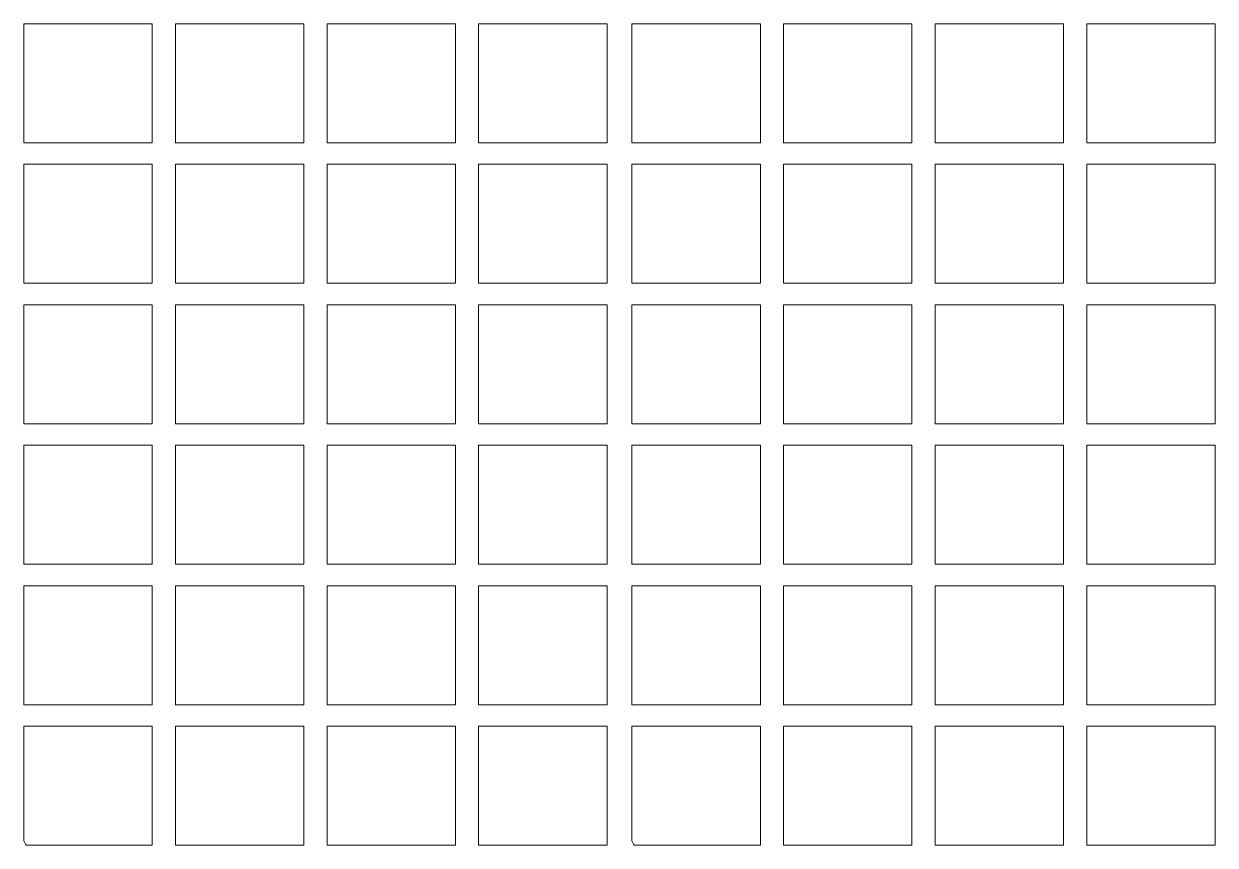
# Model space of a CAD drawing. Header units: millimetres. Extents: x -603 to 15, y -248 to 268.
# Drawn here: x -284.8 to -195.7, y 78.1 to 139.6 of the extents above; entities that cross this region are included whole.
import ezdxf

# ---------------------------------------------------------------- set-up
doc = ezdxf.new("R2010")
doc.units = ezdxf.units.MM
doc.header["$MEASUREMENT"] = 0
doc.layers.add('Camada 1', color=7, linetype='Continuous')

msp = doc.modelspace()

# ---------------------------------------------------------------- linework, layer by layer
at = {"layer": 'Camada 1', "color": 2, "lineweight": 9}
for points, knots in [([(-275.2348, 139.5641), (-275.2348, 139.5641), (-284.8438, 139.5641), (-284.8438, 139.5641), (-284.8438, 139.5641), (-284.8438, 139.5641), (-284.8438, 130.6679), (-284.8438, 130.6679), (-284.8438, 130.6679), (-284.8438, 130.6679), (-275.2348, 130.6679), (-275.2348, 130.6679), (-275.2348, 130.6679), (-275.2348, 130.6679), (-275.2348, 139.5641), (-275.2348, 139.5641)], [0, 0, 0, 0, 0.2, 0.2, 0.2, 0.2, 0.4, 0.4, 0.4, 0.4, 0.6, 0.6, 0.6, 0.6, 1, 1, 1, 1]), ([(-263.894, 139.5641), (-263.894, 139.5641), (-273.503, 139.5641), (-273.503, 139.5641), (-273.503, 139.5641), (-273.503, 139.5641), (-273.503, 130.6679), (-273.503, 130.6679), (-273.503, 130.6679), (-273.503, 130.6679), (-263.894, 130.6679), (-263.894, 130.6679), (-263.894, 130.6679), (-263.894, 130.6679), (-263.894, 139.5641), (-263.894, 139.5641)], [0, 0, 0, 0, 0.2, 0.2, 0.2, 0.2, 0.4, 0.4, 0.4, 0.4, 0.6, 0.6, 0.6, 0.6, 1, 1, 1, 1]), ([(-252.5532, 139.5641), (-252.5532, 139.5641), (-262.1622, 139.5641), (-262.1622, 139.5641), (-262.1622, 139.5641), (-262.1622, 139.5641), (-262.1622, 130.6679), (-262.1622, 130.6679), (-262.1622, 130.6679), (-262.1622, 130.6679), (-252.5532, 130.6679), (-252.5532, 130.6679), (-252.5532, 130.6679), (-252.5532, 130.6679), (-252.5532, 139.5641), (-252.5532, 139.5641)], [0, 0, 0, 0, 0.2, 0.2, 0.2, 0.2, 0.4, 0.4, 0.4, 0.4, 0.6, 0.6, 0.6, 0.6, 1, 1, 1, 1]), ([(-241.2124, 139.5641), (-241.2124, 139.5641), (-250.8214, 139.5641), (-250.8214, 139.5641), (-250.8214, 139.5641), (-250.8214, 139.5641), (-250.8214, 130.6679), (-250.8214, 130.6679), (-250.8214, 130.6679), (-250.8214, 130.6679), (-241.2124, 130.6679), (-241.2124, 130.6679), (-241.2124, 130.6679), (-241.2124, 130.6679), (-241.2124, 139.5641), (-241.2124, 139.5641)], [0, 0, 0, 0, 0.2, 0.2, 0.2, 0.2, 0.4, 0.4, 0.4, 0.4, 0.6, 0.6, 0.6, 0.6, 1, 1, 1, 1]), ([(-229.7515, 139.5641), (-229.7515, 139.5641), (-239.3605, 139.5641), (-239.3605, 139.5641), (-239.3605, 139.5641), (-239.3605, 139.5641), (-239.3605, 130.6679), (-239.3605, 130.6679), (-239.3605, 130.6679), (-239.3605, 130.6679), (-229.7515, 130.6679), (-229.7515, 130.6679), (-229.7515, 130.6679), (-229.7515, 130.6679), (-229.7515, 139.5641), (-229.7515, 139.5641)], [0, 0, 0, 0, 0.2, 0.2, 0.2, 0.2, 0.4, 0.4, 0.4, 0.4, 0.6, 0.6, 0.6, 0.6, 1, 1, 1, 1]), ([(-218.4107, 139.5641), (-218.4107, 139.5641), (-228.0197, 139.5641), (-228.0197, 139.5641), (-228.0197, 139.5641), (-228.0197, 139.5641), (-228.0197, 130.6679), (-228.0197, 130.6679), (-228.0197, 130.6679), (-228.0197, 130.6679), (-218.4107, 130.6679), (-218.4107, 130.6679), (-218.4107, 130.6679), (-218.4107, 130.6679), (-218.4107, 139.5641), (-218.4107, 139.5641)], [0, 0, 0, 0, 0.2, 0.2, 0.2, 0.2, 0.4, 0.4, 0.4, 0.4, 0.6, 0.6, 0.6, 0.6, 1, 1, 1, 1]), ([(-207.0699, 139.5641), (-207.0699, 139.5641), (-216.6789, 139.5641), (-216.6789, 139.5641), (-216.6789, 139.5641), (-216.6789, 139.5641), (-216.6789, 130.6679), (-216.6789, 130.6679), (-216.6789, 130.6679), (-216.6789, 130.6679), (-207.0699, 130.6679), (-207.0699, 130.6679), (-207.0699, 130.6679), (-207.0699, 130.6679), (-207.0699, 139.5641), (-207.0699, 139.5641)], [0, 0, 0, 0, 0.2, 0.2, 0.2, 0.2, 0.4, 0.4, 0.4, 0.4, 0.6, 0.6, 0.6, 0.6, 1, 1, 1, 1]), ([(-195.7291, 139.5641), (-195.7291, 139.5641), (-205.3381, 139.5641), (-205.3381, 139.5641), (-205.3381, 139.5641), (-205.3381, 139.5641), (-205.3381, 130.6679), (-205.3381, 130.6679), (-205.3381, 130.6679), (-205.3381, 130.6679), (-195.7291, 130.6679), (-195.7291, 130.6679), (-195.7291, 130.6679), (-195.7291, 130.6679), (-195.7291, 139.5641), (-195.7291, 139.5641)], [0, 0, 0, 0, 0.2, 0.2, 0.2, 0.2, 0.4, 0.4, 0.4, 0.4, 0.6, 0.6, 0.6, 0.6, 1, 1, 1, 1]), ([(-275.2348, 129.0504), (-275.2348, 129.0504), (-284.8438, 129.0504), (-284.8438, 129.0504), (-284.8438, 129.0504), (-284.8438, 129.0504), (-284.8438, 120.1541), (-284.8438, 120.1541), (-284.8438, 120.1541), (-284.8438, 120.1541), (-275.2348, 120.1541), (-275.2348, 120.1541), (-275.2348, 120.1541), (-275.2348, 120.1541), (-275.2348, 129.0504), (-275.2348, 129.0504)], [0, 0, 0, 0, 0.2, 0.2, 0.2, 0.2, 0.4, 0.4, 0.4, 0.4, 0.6, 0.6, 0.6, 0.6, 1, 1, 1, 1]), ([(-263.894, 129.0504), (-263.894, 129.0504), (-273.503, 129.0504), (-273.503, 129.0504), (-273.503, 129.0504), (-273.503, 129.0504), (-273.503, 120.1541), (-273.503, 120.1541), (-273.503, 120.1541), (-273.503, 120.1541), (-263.894, 120.1541), (-263.894, 120.1541), (-263.894, 120.1541), (-263.894, 120.1541), (-263.894, 129.0504), (-263.894, 129.0504)], [0, 0, 0, 0, 0.2, 0.2, 0.2, 0.2, 0.4, 0.4, 0.4, 0.4, 0.6, 0.6, 0.6, 0.6, 1, 1, 1, 1]), ([(-252.5532, 129.0504), (-252.5532, 129.0504), (-262.1622, 129.0504), (-262.1622, 129.0504), (-262.1622, 129.0504), (-262.1622, 129.0504), (-262.1622, 120.1541), (-262.1622, 120.1541), (-262.1622, 120.1541), (-262.1622, 120.1541), (-252.5532, 120.1541), (-252.5532, 120.1541), (-252.5532, 120.1541), (-252.5532, 120.1541), (-252.5532, 129.0504), (-252.5532, 129.0504)], [0, 0, 0, 0, 0.2, 0.2, 0.2, 0.2, 0.4, 0.4, 0.4, 0.4, 0.6, 0.6, 0.6, 0.6, 1, 1, 1, 1]), ([(-241.2124, 129.0504), (-241.2124, 129.0504), (-250.8214, 129.0504), (-250.8214, 129.0504), (-250.8214, 129.0504), (-250.8214, 129.0504), (-250.8214, 120.1541), (-250.8214, 120.1541), (-250.8214, 120.1541), (-250.8214, 120.1541), (-241.2124, 120.1541), (-241.2124, 120.1541), (-241.2124, 120.1541), (-241.2124, 120.1541), (-241.2124, 129.0504), (-241.2124, 129.0504)], [0, 0, 0, 0, 0.2, 0.2, 0.2, 0.2, 0.4, 0.4, 0.4, 0.4, 0.6, 0.6, 0.6, 0.6, 1, 1, 1, 1]), ([(-229.7515, 129.0504), (-229.7515, 129.0504), (-239.3605, 129.0504), (-239.3605, 129.0504), (-239.3605, 129.0504), (-239.3605, 129.0504), (-239.3605, 120.1541), (-239.3605, 120.1541), (-239.3605, 120.1541), (-239.3605, 120.1541), (-229.7515, 120.1541), (-229.7515, 120.1541), (-229.7515, 120.1541), (-229.7515, 120.1541), (-229.7515, 129.0504), (-229.7515, 129.0504)], [0, 0, 0, 0, 0.2, 0.2, 0.2, 0.2, 0.4, 0.4, 0.4, 0.4, 0.6, 0.6, 0.6, 0.6, 1, 1, 1, 1]), ([(-218.4107, 129.0504), (-218.4107, 129.0504), (-228.0197, 129.0504), (-228.0197, 129.0504), (-228.0197, 129.0504), (-228.0197, 129.0504), (-228.0197, 120.1541), (-228.0197, 120.1541), (-228.0197, 120.1541), (-228.0197, 120.1541), (-218.4107, 120.1541), (-218.4107, 120.1541), (-218.4107, 120.1541), (-218.4107, 120.1541), (-218.4107, 129.0504), (-218.4107, 129.0504)], [0, 0, 0, 0, 0.2, 0.2, 0.2, 0.2, 0.4, 0.4, 0.4, 0.4, 0.6, 0.6, 0.6, 0.6, 1, 1, 1, 1]), ([(-207.0699, 129.0504), (-207.0699, 129.0504), (-216.6789, 129.0504), (-216.6789, 129.0504), (-216.6789, 129.0504), (-216.6789, 129.0504), (-216.6789, 120.1541), (-216.6789, 120.1541), (-216.6789, 120.1541), (-216.6789, 120.1541), (-207.0699, 120.1541), (-207.0699, 120.1541), (-207.0699, 120.1541), (-207.0699, 120.1541), (-207.0699, 129.0504), (-207.0699, 129.0504)], [0, 0, 0, 0, 0.2, 0.2, 0.2, 0.2, 0.4, 0.4, 0.4, 0.4, 0.6, 0.6, 0.6, 0.6, 1, 1, 1, 1]), ([(-195.7291, 129.0504), (-195.7291, 129.0504), (-205.3381, 129.0504), (-205.3381, 129.0504), (-205.3381, 129.0504), (-205.3381, 129.0504), (-205.3381, 120.1541), (-205.3381, 120.1541), (-205.3381, 120.1541), (-205.3381, 120.1541), (-195.7291, 120.1541), (-195.7291, 120.1541), (-195.7291, 120.1541), (-195.7291, 120.1541), (-195.7291, 129.0504), (-195.7291, 129.0504)], [0, 0, 0, 0, 0.2, 0.2, 0.2, 0.2, 0.4, 0.4, 0.4, 0.4, 0.6, 0.6, 0.6, 0.6, 1, 1, 1, 1]), ([(-275.2348, 118.5366), (-275.2348, 118.5366), (-284.8438, 118.5366), (-284.8438, 118.5366), (-284.8438, 118.5366), (-284.8438, 118.5366), (-284.8438, 109.6404), (-284.8438, 109.6404), (-284.8438, 109.6404), (-284.8438, 109.6404), (-275.2348, 109.6404), (-275.2348, 109.6404), (-275.2348, 109.6404), (-275.2348, 109.6404), (-275.2348, 118.5366), (-275.2348, 118.5366)], [0, 0, 0, 0, 0.2, 0.2, 0.2, 0.2, 0.4, 0.4, 0.4, 0.4, 0.6, 0.6, 0.6, 0.6, 1, 1, 1, 1]), ([(-263.894, 118.5366), (-263.894, 118.5366), (-273.503, 118.5366), (-273.503, 118.5366), (-273.503, 118.5366), (-273.503, 118.5366), (-273.503, 109.6404), (-273.503, 109.6404), (-273.503, 109.6404), (-273.503, 109.6404), (-263.894, 109.6404), (-263.894, 109.6404), (-263.894, 109.6404), (-263.894, 109.6404), (-263.894, 118.5366), (-263.894, 118.5366)], [0, 0, 0, 0, 0.2, 0.2, 0.2, 0.2, 0.4, 0.4, 0.4, 0.4, 0.6, 0.6, 0.6, 0.6, 1, 1, 1, 1]), ([(-252.5532, 118.5366), (-252.5532, 118.5366), (-262.1622, 118.5366), (-262.1622, 118.5366), (-262.1622, 118.5366), (-262.1622, 118.5366), (-262.1622, 109.6404), (-262.1622, 109.6404), (-262.1622, 109.6404), (-262.1622, 109.6404), (-252.5532, 109.6404), (-252.5532, 109.6404), (-252.5532, 109.6404), (-252.5532, 109.6404), (-252.5532, 118.5366), (-252.5532, 118.5366)], [0, 0, 0, 0, 0.2, 0.2, 0.2, 0.2, 0.4, 0.4, 0.4, 0.4, 0.6, 0.6, 0.6, 0.6, 1, 1, 1, 1]), ([(-241.2124, 118.5366), (-241.2124, 118.5366), (-250.8214, 118.5366), (-250.8214, 118.5366), (-250.8214, 118.5366), (-250.8214, 118.5366), (-250.8214, 109.6404), (-250.8214, 109.6404), (-250.8214, 109.6404), (-250.8214, 109.6404), (-241.2124, 109.6404), (-241.2124, 109.6404), (-241.2124, 109.6404), (-241.2124, 109.6404), (-241.2124, 118.5366), (-241.2124, 118.5366)], [0, 0, 0, 0, 0.2, 0.2, 0.2, 0.2, 0.4, 0.4, 0.4, 0.4, 0.6, 0.6, 0.6, 0.6, 1, 1, 1, 1]), ([(-229.7515, 118.5366), (-229.7515, 118.5366), (-239.3605, 118.5366), (-239.3605, 118.5366), (-239.3605, 118.5366), (-239.3605, 118.5366), (-239.3605, 109.6404), (-239.3605, 109.6404), (-239.3605, 109.6404), (-239.3605, 109.6404), (-229.7515, 109.6404), (-229.7515, 109.6404), (-229.7515, 109.6404), (-229.7515, 109.6404), (-229.7515, 118.5366), (-229.7515, 118.5366)], [0, 0, 0, 0, 0.2, 0.2, 0.2, 0.2, 0.4, 0.4, 0.4, 0.4, 0.6, 0.6, 0.6, 0.6, 1, 1, 1, 1]), ([(-218.4107, 118.5366), (-218.4107, 118.5366), (-228.0197, 118.5366), (-228.0197, 118.5366), (-228.0197, 118.5366), (-228.0197, 118.5366), (-228.0197, 109.6404), (-228.0197, 109.6404), (-228.0197, 109.6404), (-228.0197, 109.6404), (-218.4107, 109.6404), (-218.4107, 109.6404), (-218.4107, 109.6404), (-218.4107, 109.6404), (-218.4107, 118.5366), (-218.4107, 118.5366)], [0, 0, 0, 0, 0.2, 0.2, 0.2, 0.2, 0.4, 0.4, 0.4, 0.4, 0.6, 0.6, 0.6, 0.6, 1, 1, 1, 1]), ([(-207.0699, 118.5366), (-207.0699, 118.5366), (-216.6789, 118.5366), (-216.6789, 118.5366), (-216.6789, 118.5366), (-216.6789, 118.5366), (-216.6789, 109.6404), (-216.6789, 109.6404), (-216.6789, 109.6404), (-216.6789, 109.6404), (-207.0699, 109.6404), (-207.0699, 109.6404), (-207.0699, 109.6404), (-207.0699, 109.6404), (-207.0699, 118.5366), (-207.0699, 118.5366)], [0, 0, 0, 0, 0.2, 0.2, 0.2, 0.2, 0.4, 0.4, 0.4, 0.4, 0.6, 0.6, 0.6, 0.6, 1, 1, 1, 1]), ([(-195.7291, 118.5366), (-195.7291, 118.5366), (-205.3381, 118.5366), (-205.3381, 118.5366), (-205.3381, 118.5366), (-205.3381, 118.5366), (-205.3381, 109.6404), (-205.3381, 109.6404), (-205.3381, 109.6404), (-205.3381, 109.6404), (-195.7291, 109.6404), (-195.7291, 109.6404), (-195.7291, 109.6404), (-195.7291, 109.6404), (-195.7291, 118.5366), (-195.7291, 118.5366)], [0, 0, 0, 0, 0.2, 0.2, 0.2, 0.2, 0.4, 0.4, 0.4, 0.4, 0.6, 0.6, 0.6, 0.6, 1, 1, 1, 1]), ([(-275.2348, 108.0229), (-275.2348, 108.0229), (-284.8438, 108.0229), (-284.8438, 108.0229), (-284.8438, 108.0229), (-284.8438, 108.0229), (-284.8438, 99.1266), (-284.8438, 99.1266), (-284.8438, 99.1266), (-284.8438, 99.1266), (-275.2348, 99.1266), (-275.2348, 99.1266), (-275.2348, 99.1266), (-275.2348, 99.1266), (-275.2348, 108.0229), (-275.2348, 108.0229)], [0, 0, 0, 0, 0.2, 0.2, 0.2, 0.2, 0.4, 0.4, 0.4, 0.4, 0.6, 0.6, 0.6, 0.6, 1, 1, 1, 1]), ([(-263.894, 108.0229), (-263.894, 108.0229), (-273.503, 108.0229), (-273.503, 108.0229), (-273.503, 108.0229), (-273.503, 108.0229), (-273.503, 99.1266), (-273.503, 99.1266), (-273.503, 99.1266), (-273.503, 99.1266), (-263.894, 99.1266), (-263.894, 99.1266), (-263.894, 99.1266), (-263.894, 99.1266), (-263.894, 108.0229), (-263.894, 108.0229)], [0, 0, 0, 0, 0.2, 0.2, 0.2, 0.2, 0.4, 0.4, 0.4, 0.4, 0.6, 0.6, 0.6, 0.6, 1, 1, 1, 1]), ([(-252.5532, 108.0229), (-252.5532, 108.0229), (-262.1622, 108.0229), (-262.1622, 108.0229), (-262.1622, 108.0229), (-262.1622, 108.0229), (-262.1622, 99.1266), (-262.1622, 99.1266), (-262.1622, 99.1266), (-262.1622, 99.1266), (-252.5532, 99.1266), (-252.5532, 99.1266), (-252.5532, 99.1266), (-252.5532, 99.1266), (-252.5532, 108.0229), (-252.5532, 108.0229)], [0, 0, 0, 0, 0.2, 0.2, 0.2, 0.2, 0.4, 0.4, 0.4, 0.4, 0.6, 0.6, 0.6, 0.6, 1, 1, 1, 1]), ([(-241.2124, 108.0229), (-241.2124, 108.0229), (-250.8214, 108.0229), (-250.8214, 108.0229), (-250.8214, 108.0229), (-250.8214, 108.0229), (-250.8214, 99.1266), (-250.8214, 99.1266), (-250.8214, 99.1266), (-250.8214, 99.1266), (-241.2124, 99.1266), (-241.2124, 99.1266), (-241.2124, 99.1266), (-241.2124, 99.1266), (-241.2124, 108.0229), (-241.2124, 108.0229)], [0, 0, 0, 0, 0.2, 0.2, 0.2, 0.2, 0.4, 0.4, 0.4, 0.4, 0.6, 0.6, 0.6, 0.6, 1, 1, 1, 1]), ([(-229.7515, 108.0229), (-229.7515, 108.0229), (-239.3605, 108.0229), (-239.3605, 108.0229), (-239.3605, 108.0229), (-239.3605, 108.0229), (-239.3605, 99.1266), (-239.3605, 99.1266), (-239.3605, 99.1266), (-239.3605, 99.1266), (-229.7515, 99.1266), (-229.7515, 99.1266), (-229.7515, 99.1266), (-229.7515, 99.1266), (-229.7515, 108.0229), (-229.7515, 108.0229)], [0, 0, 0, 0, 0.2, 0.2, 0.2, 0.2, 0.4, 0.4, 0.4, 0.4, 0.6, 0.6, 0.6, 0.6, 1, 1, 1, 1]), ([(-218.4107, 108.0229), (-218.4107, 108.0229), (-228.0197, 108.0229), (-228.0197, 108.0229), (-228.0197, 108.0229), (-228.0197, 108.0229), (-228.0197, 99.1266), (-228.0197, 99.1266), (-228.0197, 99.1266), (-228.0197, 99.1266), (-218.4107, 99.1266), (-218.4107, 99.1266), (-218.4107, 99.1266), (-218.4107, 99.1266), (-218.4107, 108.0229), (-218.4107, 108.0229)], [0, 0, 0, 0, 0.2, 0.2, 0.2, 0.2, 0.4, 0.4, 0.4, 0.4, 0.6, 0.6, 0.6, 0.6, 1, 1, 1, 1]), ([(-207.0699, 108.0229), (-207.0699, 108.0229), (-216.6789, 108.0229), (-216.6789, 108.0229), (-216.6789, 108.0229), (-216.6789, 108.0229), (-216.6789, 99.1266), (-216.6789, 99.1266), (-216.6789, 99.1266), (-216.6789, 99.1266), (-207.0699, 99.1266), (-207.0699, 99.1266), (-207.0699, 99.1266), (-207.0699, 99.1266), (-207.0699, 108.0229), (-207.0699, 108.0229)], [0, 0, 0, 0, 0.2, 0.2, 0.2, 0.2, 0.4, 0.4, 0.4, 0.4, 0.6, 0.6, 0.6, 0.6, 1, 1, 1, 1]), ([(-195.7291, 108.0229), (-195.7291, 108.0229), (-205.3381, 108.0229), (-205.3381, 108.0229), (-205.3381, 108.0229), (-205.3381, 108.0229), (-205.3381, 99.1266), (-205.3381, 99.1266), (-205.3381, 99.1266), (-205.3381, 99.1266), (-195.7291, 99.1266), (-195.7291, 99.1266), (-195.7291, 99.1266), (-195.7291, 99.1266), (-195.7291, 108.0229), (-195.7291, 108.0229)], [0, 0, 0, 0, 0.2, 0.2, 0.2, 0.2, 0.4, 0.4, 0.4, 0.4, 0.6, 0.6, 0.6, 0.6, 1, 1, 1, 1]), ([(-275.2348, 97.5091), (-275.2348, 97.5091), (-284.8438, 97.5091), (-284.8438, 97.5091), (-284.8438, 97.5091), (-284.8438, 97.5091), (-284.8438, 88.6129), (-284.8438, 88.6129), (-284.8438, 88.6129), (-284.8438, 88.6129), (-275.2348, 88.6129), (-275.2348, 88.6129), (-275.2348, 88.6129), (-275.2348, 88.6129), (-275.2348, 97.5091), (-275.2348, 97.5091)], [0, 0, 0, 0, 0.2, 0.2, 0.2, 0.2, 0.4, 0.4, 0.4, 0.4, 0.6, 0.6, 0.6, 0.6, 1, 1, 1, 1]), ([(-263.894, 97.5091), (-263.894, 97.5091), (-273.503, 97.5091), (-273.503, 97.5091), (-273.503, 97.5091), (-273.503, 97.5091), (-273.503, 88.6129), (-273.503, 88.6129), (-273.503, 88.6129), (-273.503, 88.6129), (-263.894, 88.6129), (-263.894, 88.6129), (-263.894, 88.6129), (-263.894, 88.6129), (-263.894, 97.5091), (-263.894, 97.5091)], [0, 0, 0, 0, 0.2, 0.2, 0.2, 0.2, 0.4, 0.4, 0.4, 0.4, 0.6, 0.6, 0.6, 0.6, 1, 1, 1, 1]), ([(-252.5532, 97.5091), (-252.5532, 97.5091), (-262.1622, 97.5091), (-262.1622, 97.5091), (-262.1622, 97.5091), (-262.1622, 97.5091), (-262.1622, 88.6129), (-262.1622, 88.6129), (-262.1622, 88.6129), (-262.1622, 88.6129), (-252.5532, 88.6129), (-252.5532, 88.6129), (-252.5532, 88.6129), (-252.5532, 88.6129), (-252.5532, 97.5091), (-252.5532, 97.5091)], [0, 0, 0, 0, 0.2, 0.2, 0.2, 0.2, 0.4, 0.4, 0.4, 0.4, 0.6, 0.6, 0.6, 0.6, 1, 1, 1, 1]), ([(-241.2124, 97.5091), (-241.2124, 97.5091), (-250.8214, 97.5091), (-250.8214, 97.5091), (-250.8214, 97.5091), (-250.8214, 97.5091), (-250.8214, 88.6129), (-250.8214, 88.6129), (-250.8214, 88.6129), (-250.8214, 88.6129), (-241.2124, 88.6129), (-241.2124, 88.6129), (-241.2124, 88.6129), (-241.2124, 88.6129), (-241.2124, 97.5091), (-241.2124, 97.5091)], [0, 0, 0, 0, 0.2, 0.2, 0.2, 0.2, 0.4, 0.4, 0.4, 0.4, 0.6, 0.6, 0.6, 0.6, 1, 1, 1, 1]), ([(-229.7515, 97.5091), (-229.7515, 97.5091), (-239.3605, 97.5091), (-239.3605, 97.5091), (-239.3605, 97.5091), (-239.3605, 97.5091), (-239.3605, 88.6129), (-239.3605, 88.6129), (-239.3605, 88.6129), (-239.3605, 88.6129), (-229.7515, 88.6129), (-229.7515, 88.6129), (-229.7515, 88.6129), (-229.7515, 88.6129), (-229.7515, 97.5091), (-229.7515, 97.5091)], [0, 0, 0, 0, 0.2, 0.2, 0.2, 0.2, 0.4, 0.4, 0.4, 0.4, 0.6, 0.6, 0.6, 0.6, 1, 1, 1, 1]), ([(-218.4107, 97.5091), (-218.4107, 97.5091), (-228.0197, 97.5091), (-228.0197, 97.5091), (-228.0197, 97.5091), (-228.0197, 97.5091), (-228.0197, 88.6129), (-228.0197, 88.6129), (-228.0197, 88.6129), (-228.0197, 88.6129), (-218.4107, 88.6129), (-218.4107, 88.6129), (-218.4107, 88.6129), (-218.4107, 88.6129), (-218.4107, 97.5091), (-218.4107, 97.5091)], [0, 0, 0, 0, 0.2, 0.2, 0.2, 0.2, 0.4, 0.4, 0.4, 0.4, 0.6, 0.6, 0.6, 0.6, 1, 1, 1, 1]), ([(-207.0699, 97.5091), (-207.0699, 97.5091), (-216.6789, 97.5091), (-216.6789, 97.5091), (-216.6789, 97.5091), (-216.6789, 97.5091), (-216.6789, 88.6129), (-216.6789, 88.6129), (-216.6789, 88.6129), (-216.6789, 88.6129), (-207.0699, 88.6129), (-207.0699, 88.6129), (-207.0699, 88.6129), (-207.0699, 88.6129), (-207.0699, 97.5091), (-207.0699, 97.5091)], [0, 0, 0, 0, 0.2, 0.2, 0.2, 0.2, 0.4, 0.4, 0.4, 0.4, 0.6, 0.6, 0.6, 0.6, 1, 1, 1, 1]), ([(-195.7291, 97.5091), (-195.7291, 97.5091), (-205.3381, 97.5091), (-205.3381, 97.5091), (-205.3381, 97.5091), (-205.3381, 97.5091), (-205.3381, 88.6129), (-205.3381, 88.6129), (-205.3381, 88.6129), (-205.3381, 88.6129), (-195.7291, 88.6129), (-195.7291, 88.6129), (-195.7291, 88.6129), (-195.7291, 88.6129), (-195.7291, 97.5091), (-195.7291, 97.5091)], [0, 0, 0, 0, 0.2, 0.2, 0.2, 0.2, 0.4, 0.4, 0.4, 0.4, 0.6, 0.6, 0.6, 0.6, 1, 1, 1, 1]), ([(-275.2348, 86.9954), (-275.2348, 86.9954), (-284.8438, 86.9954), (-284.8438, 86.9954), (-284.8438, 86.9954), (-284.8438, 86.9954), (-284.8438, 78.4257), (-284.8438, 78.4257), (-284.8438, 78.4257), (-284.8438, 78.4257), (-284.7106, 78.186), (-284.7106, 78.186), (-284.7106, 78.186), (-284.7106, 78.186), (-284.6624, 78.0991), (-284.6624, 78.0991), (-284.6624, 78.0991), (-284.6624, 78.0991), (-275.2348, 78.0991), (-275.2348, 78.0991), (-275.2348, 78.0991), (-275.2348, 78.0991), (-275.2348, 86.9954), (-275.2348, 86.9954)], [0, 0, 0, 0, 0.1428571, 0.1428571, 0.1428571, 0.1428571, 0.2857143, 0.2857143, 0.2857143, 0.2857143, 0.4285714, 0.4285714, 0.4285714, 0.4285714, 0.5714286, 0.5714286, 0.5714286, 0.5714286, 0.7142857, 0.7142857, 0.7142857, 0.7142857, 1, 1, 1, 1]), ([(-263.894, 86.9954), (-263.894, 86.9954), (-273.503, 86.9954), (-273.503, 86.9954), (-273.503, 86.9954), (-273.503, 86.9954), (-273.503, 78.0991), (-273.503, 78.0991), (-273.503, 78.0991), (-273.503, 78.0991), (-263.894, 78.0991), (-263.894, 78.0991), (-263.894, 78.0991), (-263.894, 78.0991), (-263.894, 86.9954), (-263.894, 86.9954)], [0, 0, 0, 0, 0.2, 0.2, 0.2, 0.2, 0.4, 0.4, 0.4, 0.4, 0.6, 0.6, 0.6, 0.6, 1, 1, 1, 1]), ([(-252.5532, 86.9954), (-252.5532, 86.9954), (-262.1622, 86.9954), (-262.1622, 86.9954), (-262.1622, 86.9954), (-262.1622, 86.9954), (-262.1622, 78.0991), (-262.1622, 78.0991), (-262.1622, 78.0991), (-262.1622, 78.0991), (-252.5532, 78.0991), (-252.5532, 78.0991), (-252.5532, 78.0991), (-252.5532, 78.0991), (-252.5532, 86.9954), (-252.5532, 86.9954)], [0, 0, 0, 0, 0.2, 0.2, 0.2, 0.2, 0.4, 0.4, 0.4, 0.4, 0.6, 0.6, 0.6, 0.6, 1, 1, 1, 1]), ([(-241.2124, 86.9954), (-241.2124, 86.9954), (-250.8214, 86.9954), (-250.8214, 86.9954), (-250.8214, 86.9954), (-250.8214, 86.9954), (-250.8214, 78.0991), (-250.8214, 78.0991), (-250.8214, 78.0991), (-250.8214, 78.0991), (-241.2124, 78.0991), (-241.2124, 78.0991), (-241.2124, 78.0991), (-241.2124, 78.0991), (-241.2124, 86.9954), (-241.2124, 86.9954)], [0, 0, 0, 0, 0.2, 0.2, 0.2, 0.2, 0.4, 0.4, 0.4, 0.4, 0.6, 0.6, 0.6, 0.6, 1, 1, 1, 1]), ([(-229.7515, 86.9954), (-229.7515, 86.9954), (-239.3605, 86.9954), (-239.3605, 86.9954), (-239.3605, 86.9954), (-239.3605, 86.9954), (-239.3605, 78.4257), (-239.3605, 78.4257), (-239.3605, 78.4257), (-239.3605, 78.4257), (-239.2273, 78.186), (-239.2273, 78.186), (-239.2273, 78.186), (-239.2273, 78.186), (-239.1791, 78.0991), (-239.1791, 78.0991), (-239.1791, 78.0991), (-239.1791, 78.0991), (-229.7515, 78.0991), (-229.7515, 78.0991), (-229.7515, 78.0991), (-229.7515, 78.0991), (-229.7515, 86.9954), (-229.7515, 86.9954)], [0, 0, 0, 0, 0.1428571, 0.1428571, 0.1428571, 0.1428571, 0.2857143, 0.2857143, 0.2857143, 0.2857143, 0.4285714, 0.4285714, 0.4285714, 0.4285714, 0.5714286, 0.5714286, 0.5714286, 0.5714286, 0.7142857, 0.7142857, 0.7142857, 0.7142857, 1, 1, 1, 1]), ([(-218.4107, 86.9954), (-218.4107, 86.9954), (-228.0197, 86.9954), (-228.0197, 86.9954), (-228.0197, 86.9954), (-228.0197, 86.9954), (-228.0197, 78.0991), (-228.0197, 78.0991), (-228.0197, 78.0991), (-228.0197, 78.0991), (-218.4107, 78.0991), (-218.4107, 78.0991), (-218.4107, 78.0991), (-218.4107, 78.0991), (-218.4107, 86.9954), (-218.4107, 86.9954)], [0, 0, 0, 0, 0.2, 0.2, 0.2, 0.2, 0.4, 0.4, 0.4, 0.4, 0.6, 0.6, 0.6, 0.6, 1, 1, 1, 1]), ([(-207.0699, 86.9954), (-207.0699, 86.9954), (-216.6789, 86.9954), (-216.6789, 86.9954), (-216.6789, 86.9954), (-216.6789, 86.9954), (-216.6789, 78.0991), (-216.6789, 78.0991), (-216.6789, 78.0991), (-216.6789, 78.0991), (-207.0699, 78.0991), (-207.0699, 78.0991), (-207.0699, 78.0991), (-207.0699, 78.0991), (-207.0699, 86.9954), (-207.0699, 86.9954)], [0, 0, 0, 0, 0.2, 0.2, 0.2, 0.2, 0.4, 0.4, 0.4, 0.4, 0.6, 0.6, 0.6, 0.6, 1, 1, 1, 1]), ([(-195.7291, 86.9954), (-195.7291, 86.9954), (-205.3381, 86.9954), (-205.3381, 86.9954), (-205.3381, 86.9954), (-205.3381, 86.9954), (-205.3381, 78.0991), (-205.3381, 78.0991), (-205.3381, 78.0991), (-205.3381, 78.0991), (-195.7291, 78.0991), (-195.7291, 78.0991), (-195.7291, 78.0991), (-195.7291, 78.0991), (-195.7291, 86.9954), (-195.7291, 86.9954)], [0, 0, 0, 0, 0.2, 0.2, 0.2, 0.2, 0.4, 0.4, 0.4, 0.4, 0.6, 0.6, 0.6, 0.6, 1, 1, 1, 1])]:
    msp.add_open_spline(points, degree=3, knots=knots, dxfattribs=at)

doc.saveas('drawing.dxf')
